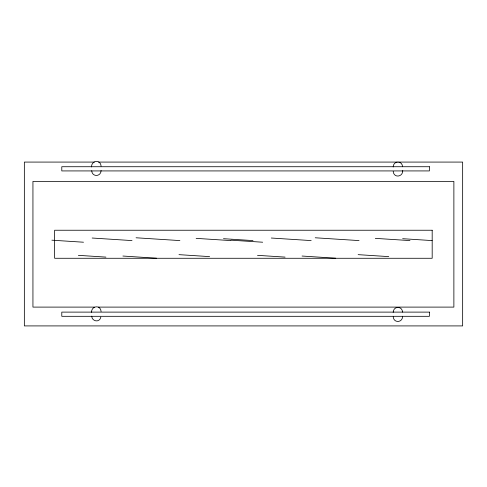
<?xml version="1.0" encoding="UTF-8"?>
<svg xmlns="http://www.w3.org/2000/svg" width="487" height="487" viewBox="0 0 487 487"><rect width="100%" height="100%" fill="white"/><g stroke="black" fill="none" stroke-linecap="round" stroke-linejoin="round"><path stroke-width="0.73" d="M91.55 166.95C91.282 160.351 100.566 159.176 101.095 166.097M101.107 170.499C100.992 176.878 92.098 177.213 91.702 170.748M91.55 312.344C91.282 305.745 100.566 304.564 101.095 311.485M393.179 166.974C393.295 160.594 402.189 160.26 402.579 166.724M402.737 170.523C403.005 177.122 393.721 178.297 393.192 171.375M393.179 312.362C393.295 305.988 402.189 305.647 402.579 312.112M402.597 316.513C402.481 322.893 393.587 323.228 393.192 316.769M100.827 317.098C99.744 322.875 91.964 321.676 91.702 316.142M94.356 162.08L24.35 162.08L24.35 325.913L462.65 325.913L462.65 162.08L398.731 162.08M98.575 162.08L397.282 162.08M94.484 307.102L32.939 307.102L32.939 181.414L453.878 181.414L453.878 307.102L98.283 307.102M402.658 238.697L432.139 240.59M375.3 238.362L409.987 240.59M315.229 237.778L359.047 240.59M271.302 238.027L311.175 240.59M223.496 238.697L252.984 240.59M231.039 240.182L262.657 242.216M196.145 238.362L230.832 240.59M136.068 237.778L179.886 240.59M358.134 254.652L388.766 256.619M92.146 238.027L132.02 240.59M302.062 256.04L335.72 258.207M51.884 240.182L83.496 242.216M257.513 255.34L285.078 257.112M178.979 254.652L209.605 256.619M122.907 256.04L156.564 258.207M78.358 255.34L105.922 257.112M429.394 166.724L61.788 166.724L61.788 170.925L429.394 170.925L429.394 166.724M432.182 230.241L54.635 230.241L54.635 258.274L432.182 258.274L432.182 230.241M429.394 312.112L61.788 312.112L61.788 316.313L429.394 316.313L429.394 312.112"/></g></svg>
